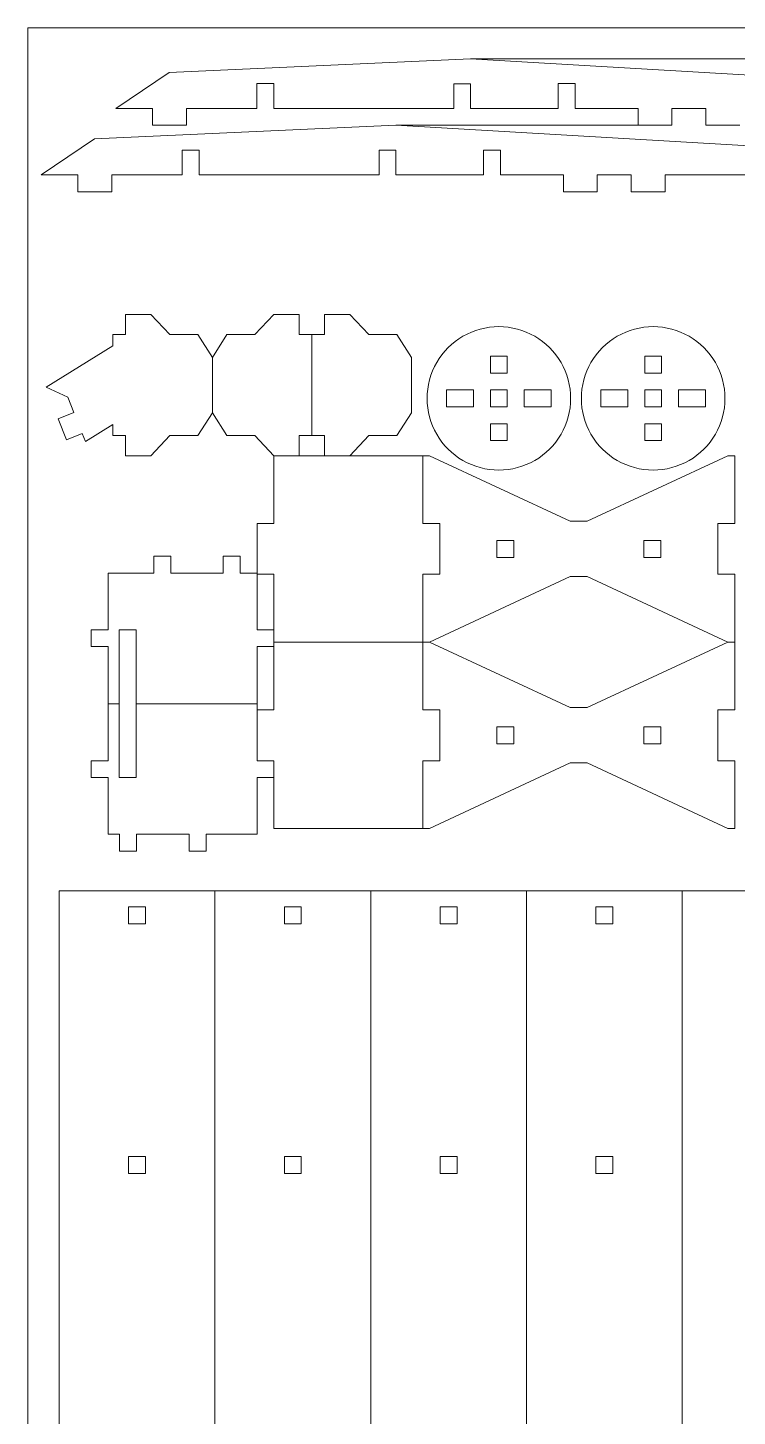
# Model space of a CAD drawing. Header units: millimetres. Extents: x -983 to 262, y -252 to 208.
# Drawn here: x -982.8 to -857.2, y -37.5 to 208.3 of the extents above; entities that cross this region are included whole.
import ezdxf

# ---------------------------------------------------------------- set-up
doc = ezdxf.new("R2010")
doc.units = ezdxf.units.MM
doc.header["$MEASUREMENT"] = 0
doc.layers.add('Layer 1', color=7, linetype='Continuous')

msp = doc.modelspace()

# ---------------------------------------------------------------- linework, layer by layer
at = {"layer": 'Layer 1', "color": 3, "lineweight": 9}
for points in [[(-982.7521, -251.6623), (-982.7521, -251.6623), (-982.7521, 208.3383), (-982.7521, 208.3383)], [(-982.7521, 208.3383), (-982.7521, 208.3383), (-382.7524, 208.3383), (-382.7524, 208.3383)], [(-904.4129, 202.8419), (-904.4129, 202.8419), (-957.7468, 200.439), (-957.7468, 200.439)], [(-904.4129, 202.8419), (-904.4129, 202.8419), (-855.5745, 202.8419), (-855.5745, 202.8419)], [(-957.7468, 200.439), (-957.7468, 200.439), (-967.1576, 194.0686), (-967.1576, 194.0686)], [(-939.2507, 198.4475), (-939.2507, 198.4475), (-942.2448, 198.4475), (-942.2448, 198.4475)], [(-942.2448, 198.4475), (-942.2448, 198.4475), (-942.2448, 194.0703), (-942.2448, 194.0703)], [(-939.2507, 194.0703), (-939.2507, 194.0703), (-939.2507, 198.4475), (-939.2507, 198.4475)], [(-904.4129, 198.4287), (-904.4129, 198.4287), (-907.407, 198.4287), (-907.407, 198.4287)], [(-907.407, 198.4287), (-907.407, 198.4287), (-907.407, 194.0703), (-907.407, 194.0703)], [(-904.4129, 194.0703), (-904.4129, 194.0703), (-904.4129, 198.4287), (-904.4129, 198.4287)], [(-885.9151, 198.4475), (-885.9151, 198.4475), (-888.9092, 198.4475), (-888.9092, 198.4475)], [(-888.9092, 198.4475), (-888.9092, 198.4475), (-888.9092, 194.0703), (-888.9092, 194.0703)], [(-885.9151, 194.0703), (-885.9151, 194.0703), (-885.9151, 198.4475), (-885.9151, 198.4475)], [(-960.6895, 194.0703), (-960.6895, 194.0703), (-967.1576, 194.0686), (-967.1576, 194.0686)], [(-960.6895, 194.0703), (-960.6895, 194.0703), (-960.6895, 191.0727), (-960.6895, 191.0727)], [(-942.2448, 194.0703), (-942.2448, 194.0703), (-954.7012, 194.0703), (-954.7012, 194.0703)], [(-954.7012, 191.0727), (-954.7012, 191.0727), (-954.7012, 194.0703), (-954.7012, 194.0703)], [(-907.407, 194.0703), (-907.407, 194.0703), (-939.2507, 194.0703), (-939.2507, 194.0703)], [(-888.9092, 194.0703), (-888.9092, 194.0703), (-904.4129, 194.0703), (-904.4129, 194.0703)], [(-874.7715, 194.0703), (-874.7715, 194.0703), (-885.9151, 194.0703), (-885.9151, 194.0703)], [(-874.7715, 191.0745), (-874.7715, 191.0745), (-874.7715, 194.0703), (-874.7715, 194.0703)], [(-917.6217, 191.0745), (-917.6217, 191.0745), (-970.9555, 188.6699), (-970.9555, 188.6699)], [(-954.7012, 191.0727), (-954.7012, 191.0727), (-960.6895, 191.0727), (-960.6895, 191.0727)], [(-917.6217, 191.0745), (-917.6217, 191.0745), (-874.7715, 191.0745), (-874.7715, 191.0745)], [(-970.9555, 188.6699), (-970.9555, 188.6699), (-980.3681, 182.3012), (-980.3681, 182.3012)], [(-952.4595, 186.6784), (-952.4595, 186.6784), (-955.4536, 186.6784), (-955.4536, 186.6784)], [(-955.4536, 186.6784), (-955.4536, 186.6784), (-955.4536, 182.3012), (-955.4536, 182.3012)], [(-952.4595, 182.3012), (-952.4595, 182.3012), (-952.4595, 186.6784), (-952.4595, 186.6784)], [(-917.6217, 186.6595), (-917.6217, 186.6595), (-920.6141, 186.6595), (-920.6141, 186.6595)], [(-920.6141, 186.6595), (-920.6141, 186.6595), (-920.6141, 182.3012), (-920.6141, 182.3012)], [(-917.6217, 182.3012), (-917.6217, 182.3012), (-917.6217, 186.6595), (-917.6217, 186.6595)], [(-899.1239, 186.6784), (-899.1239, 186.6784), (-902.118, 186.6784), (-902.118, 186.6784)], [(-902.118, 186.6784), (-902.118, 186.6784), (-902.118, 182.3012), (-902.118, 182.3012)], [(-899.1239, 182.3012), (-899.1239, 182.3012), (-899.1239, 186.6784), (-899.1239, 186.6784)], [(-973.8983, 182.3012), (-973.8983, 182.3012), (-980.3681, 182.3012), (-980.3681, 182.3012)], [(-973.8983, 182.3012), (-973.8983, 182.3012), (-973.8983, 179.3053), (-973.8983, 179.3053)], [(-955.4536, 182.3012), (-955.4536, 182.3012), (-967.91, 182.3012), (-967.91, 182.3012)], [(-967.91, 179.3053), (-967.91, 179.3053), (-967.91, 182.3012), (-967.91, 182.3012)], [(-920.6141, 182.3012), (-920.6141, 182.3012), (-952.4595, 182.3012), (-952.4595, 182.3012)], [(-902.118, 182.3012), (-902.118, 182.3012), (-917.6217, 182.3012), (-917.6217, 182.3012)], [(-887.9803, 182.3012), (-887.9803, 182.3012), (-899.1239, 182.3012), (-899.1239, 182.3012)], [(-887.9803, 179.3053), (-887.9803, 179.3053), (-887.9803, 182.3012), (-887.9803, 182.3012)], [(-876.0038, 182.3012), (-876.0038, 182.3012), (-881.9921, 182.3012), (-881.9921, 182.3012)], [(-881.9921, 182.3012), (-881.9921, 182.3012), (-881.9921, 179.3053), (-881.9921, 179.3053)], [(-876.0038, 179.3053), (-876.0038, 179.3053), (-876.0038, 182.3012), (-876.0038, 182.3012)], [(-822.1832, 182.3012), (-822.1832, 182.3012), (-870.0155, 182.3012), (-870.0155, 182.3012)], [(-870.0155, 182.3012), (-870.0155, 182.3012), (-870.0155, 179.3053), (-870.0155, 179.3053)], [(-967.91, 179.3053), (-967.91, 179.3053), (-973.8983, 179.3053), (-973.8983, 179.3053)], [(-881.9921, 179.3053), (-881.9921, 179.3053), (-887.9803, 179.3053), (-887.9803, 179.3053)], [(-870.0155, 179.3053), (-870.0155, 179.3053), (-876.0038, 179.3053), (-876.0038, 179.3053)], [(-965.4523, 157.558), (-965.4523, 157.558), (-965.4523, 153.9983), (-965.4523, 153.9983)], [(-961.0014, 157.558), (-961.0014, 157.558), (-965.4523, 157.558), (-965.4523, 157.558)], [(-961.0014, 157.558), (-961.0014, 157.558), (-957.6405, 153.9983), (-957.6405, 153.9983)], [(-939.201, 157.558), (-939.201, 157.558), (-942.5619, 153.9983), (-942.5619, 153.9983)], [(-939.201, 157.558), (-939.201, 157.558), (-934.7501, 157.558), (-934.7501, 157.558)], [(-934.7501, 157.558), (-934.7501, 157.558), (-934.7501, 153.9983), (-934.7501, 153.9983)], [(-930.2392, 157.558), (-930.2392, 157.558), (-930.2392, 153.9983), (-930.2392, 153.9983)], [(-925.79, 157.558), (-925.79, 157.558), (-930.2392, 157.558), (-930.2392, 157.558)], [(-925.79, 157.558), (-925.79, 157.558), (-922.4274, 153.9983), (-922.4274, 153.9983)], [(-902.7007, 154.9804), (-902.7007, 154.9804), (-903.496, 154.7387), (-903.496, 154.7387)], [(-901.8901, 155.1689), (-901.8901, 155.1689), (-902.7007, 154.9804), (-902.7007, 154.9804)], [(-901.0708, 155.3043), (-901.0708, 155.3043), (-901.8901, 155.1689), (-901.8901, 155.1689)], [(-900.2448, 155.3866), (-900.2448, 155.3866), (-901.0708, 155.3043), (-901.0708, 155.3043)], [(-899.4135, 155.4123), (-899.4135, 155.4123), (-900.2448, 155.3866), (-900.2448, 155.3866)], [(-898.5823, 155.3866), (-898.5823, 155.3866), (-899.4135, 155.4123), (-899.4135, 155.4123)], [(-897.7562, 155.3043), (-897.7562, 155.3043), (-898.5823, 155.3866), (-898.5823, 155.3866)], [(-896.9353, 155.1689), (-896.9353, 155.1689), (-897.7562, 155.3043), (-897.7562, 155.3043)], [(-896.1263, 154.9804), (-896.1263, 154.9804), (-896.9353, 155.1689), (-896.9353, 155.1689)], [(-895.3311, 154.7387), (-895.3311, 154.7387), (-896.1263, 154.9804), (-896.1263, 154.9804)], [(-875.4005, 154.9804), (-875.4005, 154.9804), (-876.1958, 154.7387), (-876.1958, 154.7387)], [(-874.5916, 155.1689), (-874.5916, 155.1689), (-875.4005, 154.9804), (-875.4005, 154.9804)], [(-873.7706, 155.3043), (-873.7706, 155.3043), (-874.5916, 155.1689), (-874.5916, 155.1689)], [(-872.9445, 155.3866), (-872.9445, 155.3866), (-873.7706, 155.3043), (-873.7706, 155.3043)], [(-872.1133, 155.4123), (-872.1133, 155.4123), (-872.9445, 155.3866), (-872.9445, 155.3866)], [(-871.2821, 155.3866), (-871.2821, 155.3866), (-872.1133, 155.4123), (-872.1133, 155.4123)], [(-870.456, 155.3043), (-870.456, 155.3043), (-871.2821, 155.3866), (-871.2821, 155.3866)], [(-869.6351, 155.1689), (-869.6351, 155.1689), (-870.456, 155.3043), (-870.456, 155.3043)], [(-868.8261, 154.9804), (-868.8261, 154.9804), (-869.6351, 155.1689), (-869.6351, 155.1689)], [(-868.0309, 154.7387), (-868.0309, 154.7387), (-868.8261, 154.9804), (-868.8261, 154.9804)], [(-967.7078, 153.9983), (-967.7078, 153.9983), (-967.7078, 152.0171), (-967.7078, 152.0171)], [(-965.4523, 153.9983), (-965.4523, 153.9983), (-967.7078, 153.9983), (-967.7078, 153.9983)], [(-952.6463, 153.9983), (-952.6463, 153.9983), (-957.6405, 153.9983), (-957.6405, 153.9983)], [(-952.6463, 153.9983), (-952.6463, 153.9983), (-950.1012, 149.9519), (-950.1012, 149.9519)], [(-947.5544, 153.9983), (-947.5544, 153.9983), (-950.1012, 149.9519), (-950.1012, 149.9519)], [(-947.5544, 153.9983), (-947.5544, 153.9983), (-942.5619, 153.9983), (-942.5619, 153.9983)], [(-934.7501, 153.9983), (-934.7501, 153.9983), (-932.4946, 153.9983), (-932.4946, 153.9983)], [(-930.2392, 153.9983), (-930.2392, 153.9983), (-932.4946, 153.9983), (-932.4946, 153.9983)], [(-917.4349, 153.9983), (-917.4349, 153.9983), (-922.4274, 153.9983), (-922.4274, 153.9983)], [(-917.4349, 153.9983), (-917.4349, 153.9983), (-914.888, 149.9519), (-914.888, 149.9519)], [(-907.1448, 152.7883), (-907.1448, 152.7883), (-907.7875, 152.2605), (-907.7875, 152.2605)], [(-906.4695, 153.2717), (-906.4695, 153.2717), (-907.1448, 152.7883), (-907.1448, 152.7883)], [(-905.7634, 153.7121), (-905.7634, 153.7121), (-906.4695, 153.2717), (-906.4695, 153.2717)], [(-905.0299, 154.1029), (-905.0299, 154.1029), (-905.7634, 153.7121), (-905.7634, 153.7121)], [(-904.2741, 154.4457), (-904.2741, 154.4457), (-905.0299, 154.1029), (-905.0299, 154.1029)], [(-903.496, 154.7387), (-903.496, 154.7387), (-904.2741, 154.4457), (-904.2741, 154.4457)], [(-894.553, 154.4457), (-894.553, 154.4457), (-895.3311, 154.7387), (-895.3311, 154.7387)], [(-893.7955, 154.1029), (-893.7955, 154.1029), (-894.553, 154.4457), (-894.553, 154.4457)], [(-893.0636, 153.7121), (-893.0636, 153.7121), (-893.7955, 154.1029), (-893.7955, 154.1029)], [(-892.3575, 153.2717), (-892.3575, 153.2717), (-893.0636, 153.7121), (-893.0636, 153.7121)], [(-891.6806, 152.7883), (-891.6806, 152.7883), (-892.3575, 153.2717), (-892.3575, 153.2717)], [(-891.0396, 152.2605), (-891.0396, 152.2605), (-891.6806, 152.7883), (-891.6806, 152.7883)], [(-879.8446, 152.7883), (-879.8446, 152.7883), (-880.4873, 152.2605), (-880.4873, 152.2605)], [(-879.1693, 153.2717), (-879.1693, 153.2717), (-879.8446, 152.7883), (-879.8446, 152.7883)], [(-878.4632, 153.7121), (-878.4632, 153.7121), (-879.1693, 153.2717), (-879.1693, 153.2717)], [(-877.7314, 154.1029), (-877.7314, 154.1029), (-878.4632, 153.7121), (-878.4632, 153.7121)], [(-876.9738, 154.4457), (-876.9738, 154.4457), (-877.7314, 154.1029), (-877.7314, 154.1029)], [(-876.1958, 154.7387), (-876.1958, 154.7387), (-876.9738, 154.4457), (-876.9738, 154.4457)], [(-867.2528, 154.4457), (-867.2528, 154.4457), (-868.0309, 154.7387), (-868.0309, 154.7387)], [(-866.4953, 154.1029), (-866.4953, 154.1029), (-867.2528, 154.4457), (-867.2528, 154.4457)], [(-865.7634, 153.7121), (-865.7634, 153.7121), (-866.4953, 154.1029), (-866.4953, 154.1029)], [(-865.0573, 153.2717), (-865.0573, 153.2717), (-865.7634, 153.7121), (-865.7634, 153.7121)], [(-864.3821, 152.7883), (-864.3821, 152.7883), (-865.0573, 153.2717), (-865.0573, 153.2717)], [(-863.7394, 152.2605), (-863.7394, 152.2605), (-864.3821, 152.7883), (-864.3821, 152.7883)], [(-967.7078, 152.0171), (-967.7078, 152.0171), (-979.4855, 144.7109), (-979.4855, 144.7109)], [(-909.4894, 150.4438), (-909.4894, 150.4438), (-909.9727, 149.7685), (-909.9727, 149.7685)], [(-908.9615, 151.0865), (-908.9615, 151.0865), (-909.4894, 150.4438), (-909.4894, 150.4438)], [(-908.3942, 151.6932), (-908.3942, 151.6932), (-908.9615, 151.0865), (-908.9615, 151.0865)], [(-907.7875, 152.2605), (-907.7875, 152.2605), (-908.3942, 151.6932), (-908.3942, 151.6932)], [(-890.4329, 151.6932), (-890.4329, 151.6932), (-891.0396, 152.2605), (-891.0396, 152.2605)], [(-889.8639, 151.0865), (-889.8639, 151.0865), (-890.4329, 151.6932), (-890.4329, 151.6932)], [(-889.336, 150.4438), (-889.336, 150.4438), (-889.8639, 151.0865), (-889.8639, 151.0865)], [(-888.8527, 149.7685), (-888.8527, 149.7685), (-889.336, 150.4438), (-889.336, 150.4438)], [(-882.1892, 150.4438), (-882.1892, 150.4438), (-882.6742, 149.7685), (-882.6742, 149.7685)], [(-881.663, 151.0865), (-881.663, 151.0865), (-882.1892, 150.4438), (-882.1892, 150.4438)], [(-881.094, 151.6932), (-881.094, 151.6932), (-881.663, 151.0865), (-881.663, 151.0865)], [(-880.4873, 152.2605), (-880.4873, 152.2605), (-881.094, 151.6932), (-881.094, 151.6932)], [(-863.1326, 151.6932), (-863.1326, 151.6932), (-863.7394, 152.2605), (-863.7394, 152.2605)], [(-862.5636, 151.0865), (-862.5636, 151.0865), (-863.1326, 151.6932), (-863.1326, 151.6932)], [(-862.0375, 150.4438), (-862.0375, 150.4438), (-862.5636, 151.0865), (-862.5636, 151.0865)], [(-861.5525, 149.7685), (-861.5525, 149.7685), (-862.0375, 150.4438), (-862.0375, 150.4438)], [(-914.888, 149.9519), (-914.888, 149.9519), (-914.888, 140.1588), (-914.888, 140.1588)], [(-911.1467, 147.573), (-911.1467, 147.573), (-911.4397, 146.7949), (-911.4397, 146.7949)], [(-910.8039, 148.3289), (-910.8039, 148.3289), (-911.1467, 147.573), (-911.1467, 147.573)], [(-910.4131, 149.0624), (-910.4131, 149.0624), (-910.8039, 148.3289), (-910.8039, 148.3289)], [(-909.9727, 149.7685), (-909.9727, 149.7685), (-910.4131, 149.0624), (-910.4131, 149.0624)], [(-888.4139, 149.0624), (-888.4139, 149.0624), (-888.8527, 149.7685), (-888.8527, 149.7685)], [(-888.0214, 148.3289), (-888.0214, 148.3289), (-888.4139, 149.0624), (-888.4139, 149.0624)], [(-887.6787, 147.573), (-887.6787, 147.573), (-888.0214, 148.3289), (-888.0214, 148.3289)], [(-887.3873, 146.7949), (-887.3873, 146.7949), (-887.6787, 147.573), (-887.6787, 147.573)], [(-883.8465, 147.573), (-883.8465, 147.573), (-884.1395, 146.7949), (-884.1395, 146.7949)], [(-883.5037, 148.3289), (-883.5037, 148.3289), (-883.8465, 147.573), (-883.8465, 147.573)], [(-883.1129, 149.0624), (-883.1129, 149.0624), (-883.5037, 148.3289), (-883.5037, 148.3289)], [(-882.6742, 149.7685), (-882.6742, 149.7685), (-883.1129, 149.0624), (-883.1129, 149.0624)], [(-861.1137, 149.0624), (-861.1137, 149.0624), (-861.5525, 149.7685), (-861.5525, 149.7685)], [(-860.7212, 148.3289), (-860.7212, 148.3289), (-861.1137, 149.0624), (-861.1137, 149.0624)], [(-860.3785, 147.573), (-860.3785, 147.573), (-860.7212, 148.3289), (-860.7212, 148.3289)], [(-860.0871, 146.7949), (-860.0871, 146.7949), (-860.3785, 147.573), (-860.3785, 147.573)], [(-911.8699, 145.1891), (-911.8699, 145.1891), (-912.0053, 144.3698), (-912.0053, 144.3698)], [(-911.6814, 145.9997), (-911.6814, 145.9997), (-911.8699, 145.1891), (-911.8699, 145.1891)], [(-911.4397, 146.7949), (-911.4397, 146.7949), (-911.6814, 145.9997), (-911.6814, 145.9997)], [(-887.1457, 145.9997), (-887.1457, 145.9997), (-887.3873, 146.7949), (-887.3873, 146.7949)], [(-886.9554, 145.1891), (-886.9554, 145.1891), (-887.1457, 145.9997), (-887.1457, 145.9997)], [(-886.82, 144.3698), (-886.82, 144.3698), (-886.9554, 145.1891), (-886.9554, 145.1891)], [(-884.5697, 145.1891), (-884.5697, 145.1891), (-884.7051, 144.3698), (-884.7051, 144.3698)], [(-884.3812, 145.9997), (-884.3812, 145.9997), (-884.5697, 145.1891), (-884.5697, 145.1891)], [(-884.1395, 146.7949), (-884.1395, 146.7949), (-884.3812, 145.9997), (-884.3812, 145.9997)], [(-859.8454, 145.9997), (-859.8454, 145.9997), (-860.0871, 146.7949), (-860.0871, 146.7949)], [(-859.6552, 145.1891), (-859.6552, 145.1891), (-859.8454, 145.9997), (-859.8454, 145.9997)], [(-859.5215, 144.3698), (-859.5215, 144.3698), (-859.6552, 145.1891), (-859.6552, 145.1891)], [(-979.4855, 144.7109), (-979.4855, 144.7109), (-975.6721, 142.9336), (-975.6721, 142.9336)], [(-974.5941, 140.2171), (-974.5941, 140.2171), (-975.6721, 142.9336), (-975.6721, 142.9336)], [(-912.0876, 143.542), (-912.0876, 143.542), (-912.115, 142.7125), (-912.115, 142.7125)], [(-912.115, 142.7125), (-912.115, 142.7125), (-912.0876, 141.8813), (-912.0876, 141.8813)], [(-912.0053, 144.3698), (-912.0053, 144.3698), (-912.0876, 143.542), (-912.0876, 143.542)], [(-886.7395, 143.542), (-886.7395, 143.542), (-886.82, 144.3698), (-886.82, 144.3698)], [(-886.7121, 142.7125), (-886.7121, 142.7125), (-886.7395, 143.542), (-886.7395, 143.542)], [(-886.7395, 141.8813), (-886.7395, 141.8813), (-886.7121, 142.7125), (-886.7121, 142.7125)], [(-884.7874, 143.542), (-884.7874, 143.542), (-884.8148, 142.7125), (-884.8148, 142.7125)], [(-884.8148, 142.7125), (-884.8148, 142.7125), (-884.7874, 141.8813), (-884.7874, 141.8813)], [(-884.7051, 144.3698), (-884.7051, 144.3698), (-884.7874, 143.542), (-884.7874, 143.542)], [(-859.4393, 143.542), (-859.4393, 143.542), (-859.5215, 144.3698), (-859.5215, 144.3698)], [(-859.4118, 142.7125), (-859.4118, 142.7125), (-859.4393, 143.542), (-859.4393, 143.542)], [(-859.4393, 141.8813), (-859.4393, 141.8813), (-859.4118, 142.7125), (-859.4118, 142.7125)], [(-974.5941, 140.2171), (-974.5941, 140.2171), (-977.3826, 139.11), (-977.3826, 139.11)], [(-952.6463, 136.1141), (-952.6463, 136.1141), (-950.1012, 140.1588), (-950.1012, 140.1588)], [(-947.5544, 136.1141), (-947.5544, 136.1141), (-950.1012, 140.1588), (-950.1012, 140.1588)], [(-917.4349, 136.1141), (-917.4349, 136.1141), (-914.888, 140.1588), (-914.888, 140.1588)], [(-912.0876, 141.8813), (-912.0876, 141.8813), (-912.0053, 141.0552), (-912.0053, 141.0552)], [(-912.0053, 141.0552), (-912.0053, 141.0552), (-911.8699, 140.2343), (-911.8699, 140.2343)], [(-911.8699, 140.2343), (-911.8699, 140.2343), (-911.6814, 139.4253), (-911.6814, 139.4253)], [(-887.1457, 139.4253), (-887.1457, 139.4253), (-886.9554, 140.2343), (-886.9554, 140.2343)], [(-886.9554, 140.2343), (-886.9554, 140.2343), (-886.82, 141.0552), (-886.82, 141.0552)], [(-886.82, 141.0552), (-886.82, 141.0552), (-886.7395, 141.8813), (-886.7395, 141.8813)], [(-884.7874, 141.8813), (-884.7874, 141.8813), (-884.7051, 141.0552), (-884.7051, 141.0552)], [(-884.7051, 141.0552), (-884.7051, 141.0552), (-884.5697, 140.2343), (-884.5697, 140.2343)], [(-884.5697, 140.2343), (-884.5697, 140.2343), (-884.3812, 139.4253), (-884.3812, 139.4253)], [(-859.8454, 139.4253), (-859.8454, 139.4253), (-859.6552, 140.2343), (-859.6552, 140.2343)], [(-859.6552, 140.2343), (-859.6552, 140.2343), (-859.5215, 141.0552), (-859.5215, 141.0552)], [(-859.5215, 141.0552), (-859.5215, 141.0552), (-859.4393, 141.8813), (-859.4393, 141.8813)], [(-975.8983, 135.3737), (-975.8983, 135.3737), (-977.3826, 139.11), (-977.3826, 139.11)], [(-967.7078, 138.0953), (-967.7078, 138.0953), (-972.5563, 135.0875), (-972.5563, 135.0875)], [(-967.7078, 136.1141), (-967.7078, 136.1141), (-967.7078, 138.0953), (-967.7078, 138.0953)], [(-911.6814, 139.4253), (-911.6814, 139.4253), (-911.4397, 138.6301), (-911.4397, 138.6301)], [(-911.4397, 138.6301), (-911.4397, 138.6301), (-911.1467, 137.852), (-911.1467, 137.852)], [(-911.1467, 137.852), (-911.1467, 137.852), (-910.8039, 137.0944), (-910.8039, 137.0944)], [(-888.0214, 137.0944), (-888.0214, 137.0944), (-887.6787, 137.852), (-887.6787, 137.852)], [(-887.6787, 137.852), (-887.6787, 137.852), (-887.3873, 138.6301), (-887.3873, 138.6301)], [(-887.3873, 138.6301), (-887.3873, 138.6301), (-887.1457, 139.4253), (-887.1457, 139.4253)], [(-884.3812, 139.4253), (-884.3812, 139.4253), (-884.1395, 138.6301), (-884.1395, 138.6301)], [(-884.1395, 138.6301), (-884.1395, 138.6301), (-883.8465, 137.852), (-883.8465, 137.852)], [(-883.8465, 137.852), (-883.8465, 137.852), (-883.5037, 137.0944), (-883.5037, 137.0944)], [(-860.7212, 137.0944), (-860.7212, 137.0944), (-860.3785, 137.852), (-860.3785, 137.852)], [(-860.3785, 137.852), (-860.3785, 137.852), (-860.0871, 138.6301), (-860.0871, 138.6301)], [(-860.0871, 138.6301), (-860.0871, 138.6301), (-859.8454, 139.4253), (-859.8454, 139.4253)], [(-973.1099, 136.4826), (-973.1099, 136.4826), (-975.8983, 135.3737), (-975.8983, 135.3737)], [(-972.5563, 135.0875), (-972.5563, 135.0875), (-973.1099, 136.4826), (-973.1099, 136.4826)], [(-965.4523, 136.1141), (-965.4523, 136.1141), (-967.7078, 136.1141), (-967.7078, 136.1141)], [(-965.4523, 132.5544), (-965.4523, 132.5544), (-965.4523, 136.1141), (-965.4523, 136.1141)], [(-961.0014, 132.5544), (-961.0014, 132.5544), (-957.6405, 136.1141), (-957.6405, 136.1141)], [(-952.6463, 136.1141), (-952.6463, 136.1141), (-957.6405, 136.1141), (-957.6405, 136.1141)], [(-947.5544, 136.1141), (-947.5544, 136.1141), (-942.5619, 136.1141), (-942.5619, 136.1141)], [(-939.201, 132.5544), (-939.201, 132.5544), (-942.5619, 136.1141), (-942.5619, 136.1141)], [(-934.7501, 136.1141), (-934.7501, 136.1141), (-932.4946, 136.1141), (-932.4946, 136.1141)], [(-934.7501, 132.5544), (-934.7501, 132.5544), (-934.7501, 136.1141), (-934.7501, 136.1141)], [(-930.2392, 136.1141), (-930.2392, 136.1141), (-932.4946, 136.1141), (-932.4946, 136.1141)], [(-930.2392, 132.5544), (-930.2392, 132.5544), (-930.2392, 136.1141), (-930.2392, 136.1141)], [(-925.79, 132.5544), (-925.79, 132.5544), (-922.4274, 136.1141), (-922.4274, 136.1141)], [(-917.4349, 136.1141), (-917.4349, 136.1141), (-922.4274, 136.1141), (-922.4274, 136.1141)], [(-910.8039, 137.0944), (-910.8039, 137.0944), (-910.4131, 136.3609), (-910.4131, 136.3609)], [(-910.4131, 136.3609), (-910.4131, 136.3609), (-909.9727, 135.6565), (-909.9727, 135.6565)], [(-909.9727, 135.6565), (-909.9727, 135.6565), (-909.4894, 134.9795), (-909.4894, 134.9795)], [(-889.336, 134.9795), (-889.336, 134.9795), (-888.8527, 135.6565), (-888.8527, 135.6565)], [(-888.8527, 135.6565), (-888.8527, 135.6565), (-888.4139, 136.3609), (-888.4139, 136.3609)], [(-888.4139, 136.3609), (-888.4139, 136.3609), (-888.0214, 137.0944), (-888.0214, 137.0944)], [(-883.5037, 137.0944), (-883.5037, 137.0944), (-883.1129, 136.3609), (-883.1129, 136.3609)], [(-883.1129, 136.3609), (-883.1129, 136.3609), (-882.6742, 135.6565), (-882.6742, 135.6565)], [(-882.6742, 135.6565), (-882.6742, 135.6565), (-882.1892, 134.9795), (-882.1892, 134.9795)], [(-862.0375, 134.9795), (-862.0375, 134.9795), (-861.5525, 135.6565), (-861.5525, 135.6565)], [(-861.5525, 135.6565), (-861.5525, 135.6565), (-861.1137, 136.3609), (-861.1137, 136.3609)], [(-861.1137, 136.3609), (-861.1137, 136.3609), (-860.7212, 137.0944), (-860.7212, 137.0944)], [(-909.4894, 134.9795), (-909.4894, 134.9795), (-908.9615, 134.3368), (-908.9615, 134.3368)], [(-908.9615, 134.3368), (-908.9615, 134.3368), (-908.3942, 133.7301), (-908.3942, 133.7301)], [(-908.3942, 133.7301), (-908.3942, 133.7301), (-907.7875, 133.1628), (-907.7875, 133.1628)], [(-907.7875, 133.1628), (-907.7875, 133.1628), (-907.1448, 132.635), (-907.1448, 132.635)], [(-891.6806, 132.635), (-891.6806, 132.635), (-891.0396, 133.1628), (-891.0396, 133.1628)], [(-891.0396, 133.1628), (-891.0396, 133.1628), (-890.4329, 133.7301), (-890.4329, 133.7301)], [(-890.4329, 133.7301), (-890.4329, 133.7301), (-889.8639, 134.3368), (-889.8639, 134.3368)], [(-889.8639, 134.3368), (-889.8639, 134.3368), (-889.336, 134.9795), (-889.336, 134.9795)], [(-882.1892, 134.9795), (-882.1892, 134.9795), (-881.663, 134.3368), (-881.663, 134.3368)], [(-881.663, 134.3368), (-881.663, 134.3368), (-881.094, 133.7301), (-881.094, 133.7301)], [(-881.094, 133.7301), (-881.094, 133.7301), (-880.4873, 133.1628), (-880.4873, 133.1628)], [(-880.4873, 133.1628), (-880.4873, 133.1628), (-879.8446, 132.635), (-879.8446, 132.635)], [(-864.3821, 132.635), (-864.3821, 132.635), (-863.7394, 133.1628), (-863.7394, 133.1628)], [(-863.7394, 133.1628), (-863.7394, 133.1628), (-863.1326, 133.7301), (-863.1326, 133.7301)], [(-863.1326, 133.7301), (-863.1326, 133.7301), (-862.5636, 134.3368), (-862.5636, 134.3368)], [(-862.5636, 134.3368), (-862.5636, 134.3368), (-862.0375, 134.9795), (-862.0375, 134.9795)], [(-961.0014, 132.5544), (-961.0014, 132.5544), (-965.4523, 132.5544), (-965.4523, 132.5544)], [(-939.201, 132.5544), (-939.201, 132.5544), (-939.201, 120.5539), (-939.201, 120.5539)], [(-934.7501, 132.5544), (-934.7501, 132.5544), (-939.201, 132.5544), (-939.201, 132.5544)], [(-930.2392, 132.5544), (-930.2392, 132.5544), (-934.7501, 132.5544), (-934.7501, 132.5544)], [(-925.79, 132.5544), (-925.79, 132.5544), (-930.2392, 132.5544), (-930.2392, 132.5544)], [(-912.8794, 132.5544), (-912.8794, 132.5544), (-925.79, 132.5544), (-925.79, 132.5544)], [(-911.678, 132.5544), (-911.678, 132.5544), (-912.8794, 132.5544), (-912.8794, 132.5544)], [(-911.678, 132.5544), (-911.678, 132.5544), (-886.7772, 120.9498), (-886.7772, 120.9498)], [(-907.1448, 132.635), (-907.1448, 132.635), (-906.4695, 132.1517), (-906.4695, 132.1517)], [(-906.4695, 132.1517), (-906.4695, 132.1517), (-905.7634, 131.7129), (-905.7634, 131.7129)], [(-905.7634, 131.7129), (-905.7634, 131.7129), (-905.0299, 131.3204), (-905.0299, 131.3204)], [(-905.0299, 131.3204), (-905.0299, 131.3204), (-904.2741, 130.9777), (-904.2741, 130.9777)], [(-904.2741, 130.9777), (-904.2741, 130.9777), (-903.496, 130.6846), (-903.496, 130.6846)], [(-903.496, 130.6846), (-903.496, 130.6846), (-902.7007, 130.4446), (-902.7007, 130.4446)], [(-902.7007, 130.4446), (-902.7007, 130.4446), (-901.8901, 130.2544), (-901.8901, 130.2544)], [(-896.9353, 130.2544), (-896.9353, 130.2544), (-896.1263, 130.4446), (-896.1263, 130.4446)], [(-896.1263, 130.4446), (-896.1263, 130.4446), (-895.3311, 130.6846), (-895.3311, 130.6846)], [(-895.3311, 130.6846), (-895.3311, 130.6846), (-894.553, 130.9777), (-894.553, 130.9777)], [(-894.553, 130.9777), (-894.553, 130.9777), (-893.7955, 131.3204), (-893.7955, 131.3204)], [(-893.7955, 131.3204), (-893.7955, 131.3204), (-893.0636, 131.7129), (-893.0636, 131.7129)], [(-893.0636, 131.7129), (-893.0636, 131.7129), (-892.3575, 132.1517), (-892.3575, 132.1517)], [(-892.3575, 132.1517), (-892.3575, 132.1517), (-891.6806, 132.635), (-891.6806, 132.635)], [(-858.884, 132.5544), (-858.884, 132.5544), (-883.783, 120.9498), (-883.783, 120.9498)], [(-879.8446, 132.635), (-879.8446, 132.635), (-879.1693, 132.1517), (-879.1693, 132.1517)], [(-879.1693, 132.1517), (-879.1693, 132.1517), (-878.4632, 131.7129), (-878.4632, 131.7129)], [(-878.4632, 131.7129), (-878.4632, 131.7129), (-877.7314, 131.3204), (-877.7314, 131.3204)], [(-877.7314, 131.3204), (-877.7314, 131.3204), (-876.9738, 130.9777), (-876.9738, 130.9777)], [(-876.9738, 130.9777), (-876.9738, 130.9777), (-876.1958, 130.6846), (-876.1958, 130.6846)], [(-876.1958, 130.6846), (-876.1958, 130.6846), (-875.4005, 130.4446), (-875.4005, 130.4446)], [(-875.4005, 130.4446), (-875.4005, 130.4446), (-874.5916, 130.2544), (-874.5916, 130.2544)], [(-869.6351, 130.2544), (-869.6351, 130.2544), (-868.8261, 130.4446), (-868.8261, 130.4446)], [(-868.8261, 130.4446), (-868.8261, 130.4446), (-868.0309, 130.6846), (-868.0309, 130.6846)], [(-868.0309, 130.6846), (-868.0309, 130.6846), (-867.2528, 130.9777), (-867.2528, 130.9777)], [(-867.2528, 130.9777), (-867.2528, 130.9777), (-866.4953, 131.3204), (-866.4953, 131.3204)], [(-866.4953, 131.3204), (-866.4953, 131.3204), (-865.7634, 131.7129), (-865.7634, 131.7129)], [(-865.7634, 131.7129), (-865.7634, 131.7129), (-865.0573, 132.1517), (-865.0573, 132.1517)], [(-865.0573, 132.1517), (-865.0573, 132.1517), (-864.3821, 132.635), (-864.3821, 132.635)], [(-858.884, 132.5544), (-858.884, 132.5544), (-857.6825, 132.5544), (-857.6825, 132.5544)], [(-857.6825, 120.5539), (-857.6825, 120.5539), (-857.6825, 132.5544), (-857.6825, 132.5544)], [(-901.8901, 130.2544), (-901.8901, 130.2544), (-901.0708, 130.119), (-901.0708, 130.119)], [(-901.0708, 130.119), (-901.0708, 130.119), (-900.2448, 130.0385), (-900.2448, 130.0385)], [(-900.2448, 130.0385), (-900.2448, 130.0385), (-899.4135, 130.011), (-899.4135, 130.011)], [(-899.4135, 130.011), (-899.4135, 130.011), (-898.5823, 130.0385), (-898.5823, 130.0385)], [(-898.5823, 130.0385), (-898.5823, 130.0385), (-897.7562, 130.119), (-897.7562, 130.119)], [(-897.7562, 130.119), (-897.7562, 130.119), (-896.9353, 130.2544), (-896.9353, 130.2544)], [(-874.5916, 130.2544), (-874.5916, 130.2544), (-873.7706, 130.119), (-873.7706, 130.119)], [(-873.7706, 130.119), (-873.7706, 130.119), (-872.9445, 130.0385), (-872.9445, 130.0385)], [(-872.9445, 130.0385), (-872.9445, 130.0385), (-872.1133, 130.011), (-872.1133, 130.011)], [(-872.1133, 130.011), (-872.1133, 130.011), (-871.2821, 130.0385), (-871.2821, 130.0385)], [(-871.2821, 130.0385), (-871.2821, 130.0385), (-870.456, 130.119), (-870.456, 130.119)], [(-870.456, 130.119), (-870.456, 130.119), (-869.6351, 130.2544), (-869.6351, 130.2544)], [(-942.2003, 120.5539), (-942.2003, 120.5539), (-942.2003, 111.7515), (-942.2003, 111.7515)], [(-939.201, 120.5539), (-939.201, 120.5539), (-942.2003, 120.5539), (-942.2003, 120.5539)], [(-886.7772, 120.9498), (-886.7772, 120.9498), (-883.783, 120.9498), (-883.783, 120.9498)], [(-860.6818, 120.5539), (-860.6818, 120.5539), (-860.6818, 111.5544), (-860.6818, 111.5544)], [(-857.6825, 120.5539), (-857.6825, 120.5539), (-860.6818, 120.5539), (-860.6818, 120.5539)], [(-957.4691, 114.7525), (-957.4691, 114.7525), (-960.4684, 114.7525), (-960.4684, 114.7525)], [(-960.4684, 111.7515), (-960.4684, 111.7515), (-960.4684, 114.7525), (-960.4684, 114.7525)], [(-957.4691, 111.7515), (-957.4691, 111.7515), (-957.4691, 114.7525), (-957.4691, 114.7525)], [(-945.2012, 114.7525), (-945.2012, 114.7525), (-948.2005, 114.7525), (-948.2005, 114.7525)], [(-948.2005, 111.7515), (-948.2005, 111.7515), (-948.2005, 114.7525), (-948.2005, 114.7525)], [(-945.2012, 111.7515), (-945.2012, 111.7515), (-945.2012, 114.7525), (-945.2012, 114.7525)], [(-960.4684, 111.7515), (-960.4684, 111.7515), (-968.5219, 111.7515), (-968.5219, 111.7515)], [(-968.5219, 111.7515), (-968.5219, 111.7515), (-968.5219, 101.7528), (-968.5219, 101.7528)], [(-948.2005, 111.7515), (-948.2005, 111.7515), (-957.4691, 111.7515), (-957.4691, 111.7515)], [(-942.2003, 111.7515), (-942.2003, 111.7515), (-945.2012, 111.7515), (-945.2012, 111.7515)], [(-860.6818, 111.5544), (-860.6818, 111.5544), (-857.6825, 111.5544), (-857.6825, 111.5544)], [(-857.6825, 99.5539), (-857.6825, 99.5539), (-857.6825, 111.5544), (-857.6825, 111.5544)], [(-971.5211, 101.7528), (-971.5211, 101.7528), (-968.5219, 101.7528), (-968.5219, 101.7528)], [(-971.5211, 101.7528), (-971.5211, 101.7528), (-971.5211, 98.7518), (-971.5211, 98.7518)], [(-971.5211, 98.7518), (-971.5211, 98.7518), (-968.5219, 98.7518), (-968.5219, 98.7518)], [(-968.5219, 98.7518), (-968.5219, 98.7518), (-968.5219, 88.6502), (-968.5219, 88.6502)], [(-858.884, 99.5539), (-858.884, 99.5539), (-857.6825, 99.5539), (-857.6825, 99.5539)], [(-857.6825, 87.5551), (-857.6825, 87.5551), (-857.6825, 99.5539), (-857.6825, 99.5539)], [(-968.5219, 88.6502), (-968.5219, 88.6502), (-968.5219, 78.5538), (-968.5219, 78.5538)], [(-860.6818, 87.5551), (-860.6818, 87.5551), (-860.6818, 78.5538), (-860.6818, 78.5538)], [(-857.6825, 87.5551), (-857.6825, 87.5551), (-860.6818, 87.5551), (-860.6818, 87.5551)], [(-971.5211, 78.5538), (-971.5211, 78.5538), (-968.5219, 78.5538), (-968.5219, 78.5538)], [(-971.5211, 78.5538), (-971.5211, 78.5538), (-971.5211, 75.5546), (-971.5211, 75.5546)], [(-911.678, 66.5533), (-911.678, 66.5533), (-886.7772, 78.1579), (-886.7772, 78.1579)], [(-883.783, 78.1579), (-883.783, 78.1579), (-886.7772, 78.1579), (-886.7772, 78.1579)], [(-858.884, 66.5533), (-858.884, 66.5533), (-883.783, 78.1579), (-883.783, 78.1579)], [(-860.6818, 78.5538), (-860.6818, 78.5538), (-857.6825, 78.5538), (-857.6825, 78.5538)], [(-857.6825, 66.5533), (-857.6825, 66.5533), (-857.6825, 78.5538), (-857.6825, 78.5538)], [(-971.5211, 75.5546), (-971.5211, 75.5546), (-968.5219, 75.5546), (-968.5219, 75.5546)], [(-968.5219, 75.5546), (-968.5219, 75.5546), (-968.5219, 65.5541), (-968.5219, 65.5541)], [(-939.201, 66.5533), (-939.201, 66.5533), (-912.8794, 66.5533), (-912.8794, 66.5533)], [(-911.678, 66.5533), (-911.678, 66.5533), (-912.8794, 66.5533), (-912.8794, 66.5533)], [(-858.884, 66.5533), (-858.884, 66.5533), (-857.6825, 66.5533), (-857.6825, 66.5533)], [(-968.5219, 65.5541), (-968.5219, 65.5541), (-966.5218, 65.5541), (-966.5218, 65.5541)], [(-966.5218, 65.5541), (-966.5218, 65.5541), (-966.5218, 62.5532), (-966.5218, 62.5532)], [(-963.5225, 65.5541), (-963.5225, 65.5541), (-963.5225, 62.5532), (-963.5225, 62.5532)], [(-963.5225, 65.5541), (-963.5225, 65.5541), (-954.2008, 65.5541), (-954.2008, 65.5541)], [(-954.2008, 65.5541), (-954.2008, 65.5541), (-954.2008, 62.5532), (-954.2008, 62.5532)], [(-951.2015, 65.5541), (-951.2015, 65.5541), (-951.2015, 62.5532), (-951.2015, 62.5532)], [(-951.2015, 65.5541), (-951.2015, 65.5541), (-942.2003, 65.5541), (-942.2003, 65.5541)], [(-966.5218, 62.5532), (-966.5218, 62.5532), (-963.5225, 62.5532), (-963.5225, 62.5532)], [(-954.2008, 62.5532), (-954.2008, 62.5532), (-951.2015, 62.5532), (-951.2015, 62.5532)], [(-977.1906, 55.5229), (-977.1906, 55.5229), (-977.1906, -44.723), (-977.1906, -44.723)], [(-949.6367, 55.5229), (-949.6367, 55.5229), (-977.1906, 55.5229), (-977.1906, 55.5229)], [(-922.0846, 55.5229), (-922.0846, 55.5229), (-949.6367, 55.5229), (-949.6367, 55.5229)], [(-894.5307, 55.5229), (-894.5307, 55.5229), (-922.0846, 55.5229), (-922.0846, 55.5229)], [(-866.9786, 55.5229), (-866.9786, 55.5229), (-894.5307, 55.5229), (-894.5307, 55.5229)], [(-839.4247, 55.5229), (-839.4247, 55.5229), (-866.9786, 55.5229), (-866.9786, 55.5229)]]:
    msp.add_open_spline(points, degree=3, dxfattribs=at)
at = {"layer": 'Layer 1', "color": 1, "lineweight": 9}
for points in [[(-754.1495, 194.0703), (-754.1495, 194.0703), (-904.4129, 202.8419), (-904.4129, 202.8419)], [(-862.795, 194.0703), (-862.795, 194.0703), (-868.7833, 194.0703), (-868.7833, 194.0703)], [(-868.7833, 194.0703), (-868.7833, 194.0703), (-868.7833, 191.0745), (-868.7833, 191.0745)], [(-862.795, 191.0745), (-862.795, 191.0745), (-862.795, 194.0703), (-862.795, 194.0703)], [(-767.3582, 182.3012), (-767.3582, 182.3012), (-917.6217, 191.0745), (-917.6217, 191.0745)], [(-874.7715, 191.0745), (-874.7715, 191.0745), (-868.7833, 191.0745), (-868.7833, 191.0745)], [(-862.795, 191.0745), (-862.795, 191.0745), (-856.8068, 191.0745), (-856.8068, 191.0745)], [(-932.4946, 136.1141), (-932.4946, 136.1141), (-932.4946, 153.9983), (-932.4946, 153.9983)], [(-900.9097, 147.2028), (-900.9097, 147.2028), (-900.9097, 150.197), (-900.9097, 150.197)], [(-900.9097, 150.197), (-900.9097, 150.197), (-897.9156, 150.197), (-897.9156, 150.197)], [(-897.9156, 150.197), (-897.9156, 150.197), (-897.9156, 147.2028), (-897.9156, 147.2028)], [(-873.6095, 147.2028), (-873.6095, 147.2028), (-873.6095, 150.197), (-873.6095, 150.197)], [(-873.6095, 150.197), (-873.6095, 150.197), (-870.6154, 150.197), (-870.6154, 150.197)], [(-870.6154, 150.197), (-870.6154, 150.197), (-870.6154, 147.2028), (-870.6154, 147.2028)], [(-950.1012, 149.9519), (-950.1012, 149.9519), (-950.1012, 140.1588), (-950.1012, 140.1588)], [(-897.9156, 147.2028), (-897.9156, 147.2028), (-900.9097, 147.2028), (-900.9097, 147.2028)], [(-870.6154, 147.2028), (-870.6154, 147.2028), (-873.6095, 147.2028), (-873.6095, 147.2028)], [(-903.9039, 144.2104), (-903.9039, 144.2104), (-908.6958, 144.2087), (-908.6958, 144.2087)], [(-908.6958, 144.2087), (-908.6958, 144.2087), (-908.6941, 141.2146), (-908.6941, 141.2146)], [(-903.9039, 141.2146), (-903.9039, 141.2146), (-903.9039, 144.2104), (-903.9039, 144.2104)], [(-900.9097, 144.2087), (-900.9097, 144.2087), (-897.9156, 144.2087), (-897.9156, 144.2087)], [(-900.9097, 141.2146), (-900.9097, 141.2146), (-900.9097, 144.2087), (-900.9097, 144.2087)], [(-897.9156, 144.2087), (-897.9156, 144.2087), (-897.9156, 141.2146), (-897.9156, 141.2146)], [(-894.9215, 144.2087), (-894.9215, 144.2087), (-890.1312, 144.2087), (-890.1312, 144.2087)], [(-894.9215, 141.2146), (-894.9215, 141.2146), (-894.9215, 144.2087), (-894.9215, 144.2087)], [(-890.1312, 144.2087), (-890.1312, 144.2087), (-890.1312, 141.2146), (-890.1312, 141.2146)], [(-876.6054, 144.2104), (-876.6054, 144.2104), (-881.3956, 144.2087), (-881.3956, 144.2087)], [(-881.3956, 144.2087), (-881.3956, 144.2087), (-881.3939, 141.2146), (-881.3939, 141.2146)], [(-876.6054, 141.2146), (-876.6054, 141.2146), (-876.6054, 144.2104), (-876.6054, 144.2104)], [(-873.6095, 141.2146), (-873.6095, 141.2146), (-873.6095, 144.2087), (-873.6095, 144.2087)], [(-873.6095, 144.2087), (-873.6095, 144.2087), (-870.6154, 144.2087), (-870.6154, 144.2087)], [(-870.6154, 144.2087), (-870.6154, 144.2087), (-870.6154, 141.2146), (-870.6154, 141.2146)], [(-867.623, 144.2087), (-867.623, 144.2087), (-862.831, 144.2087), (-862.831, 144.2087)], [(-867.623, 141.2146), (-867.623, 141.2146), (-867.623, 144.2087), (-867.623, 144.2087)], [(-862.831, 144.2087), (-862.831, 144.2087), (-862.831, 141.2146), (-862.831, 141.2146)], [(-908.6941, 141.2146), (-908.6941, 141.2146), (-903.9039, 141.2146), (-903.9039, 141.2146)], [(-897.9156, 141.2146), (-897.9156, 141.2146), (-900.9097, 141.2146), (-900.9097, 141.2146)], [(-890.1312, 141.2146), (-890.1312, 141.2146), (-894.9215, 141.2146), (-894.9215, 141.2146)], [(-881.3939, 141.2146), (-881.3939, 141.2146), (-876.6054, 141.2146), (-876.6054, 141.2146)], [(-870.6154, 141.2146), (-870.6154, 141.2146), (-873.6095, 141.2146), (-873.6095, 141.2146)], [(-862.831, 141.2146), (-862.831, 141.2146), (-867.623, 141.2146), (-867.623, 141.2146)], [(-900.9097, 138.2222), (-900.9097, 138.2222), (-897.9156, 138.2239), (-897.9156, 138.2239)], [(-900.908, 135.228), (-900.908, 135.228), (-900.9097, 138.2222), (-900.9097, 138.2222)], [(-897.9156, 138.2239), (-897.9156, 138.2239), (-897.9156, 135.228), (-897.9156, 135.228)], [(-873.6095, 138.2222), (-873.6095, 138.2222), (-870.6154, 138.2239), (-870.6154, 138.2239)], [(-873.6095, 135.228), (-873.6095, 135.228), (-873.6095, 138.2222), (-873.6095, 138.2222)], [(-870.6154, 138.2239), (-870.6154, 138.2239), (-870.6154, 135.228), (-870.6154, 135.228)], [(-897.9156, 135.228), (-897.9156, 135.228), (-900.908, 135.228), (-900.908, 135.228)], [(-870.6154, 135.228), (-870.6154, 135.228), (-873.6095, 135.228), (-873.6095, 135.228)], [(-912.8794, 120.5539), (-912.8794, 120.5539), (-912.8794, 132.5544), (-912.8794, 132.5544)], [(-912.8794, 120.5539), (-912.8794, 120.5539), (-909.8801, 120.5539), (-909.8801, 120.5539)], [(-909.8801, 111.5544), (-909.8801, 111.5544), (-909.8801, 120.5539), (-909.8801, 120.5539)], [(-899.7837, 117.5529), (-899.7837, 117.5529), (-896.7827, 117.5529), (-896.7827, 117.5529)], [(-899.7837, 114.5537), (-899.7837, 114.5537), (-899.7837, 117.5529), (-899.7837, 117.5529)], [(-896.7827, 117.5529), (-896.7827, 117.5529), (-896.7827, 114.5537), (-896.7827, 114.5537)], [(-873.7826, 117.5529), (-873.7826, 117.5529), (-873.7826, 114.5537), (-873.7826, 114.5537)], [(-870.7834, 117.5529), (-870.7834, 117.5529), (-873.7826, 117.5529), (-873.7826, 117.5529)], [(-870.7834, 114.5537), (-870.7834, 114.5537), (-870.7834, 117.5529), (-870.7834, 117.5529)], [(-896.7827, 114.5537), (-896.7827, 114.5537), (-899.7837, 114.5537), (-899.7837, 114.5537)], [(-873.7826, 114.5537), (-873.7826, 114.5537), (-870.7834, 114.5537), (-870.7834, 114.5537)], [(-942.2003, 111.5544), (-942.2003, 111.5544), (-942.2003, 111.7515), (-942.2003, 111.7515)], [(-939.201, 111.5544), (-939.201, 111.5544), (-942.2003, 111.5544), (-942.2003, 111.5544)], [(-942.2003, 101.7528), (-942.2003, 101.7528), (-942.2003, 111.5544), (-942.2003, 111.5544)], [(-939.201, 111.5544), (-939.201, 111.5544), (-939.201, 101.7528), (-939.201, 101.7528)], [(-912.8794, 111.5544), (-912.8794, 111.5544), (-909.8801, 111.5544), (-909.8801, 111.5544)], [(-912.8794, 99.5539), (-912.8794, 99.5539), (-912.8794, 111.5544), (-912.8794, 111.5544)], [(-911.678, 99.5539), (-911.678, 99.5539), (-886.7772, 111.1585), (-886.7772, 111.1585)], [(-883.783, 111.1585), (-883.783, 111.1585), (-886.7772, 111.1585), (-886.7772, 111.1585)], [(-858.884, 99.5539), (-858.884, 99.5539), (-883.783, 111.1585), (-883.783, 111.1585)], [(-966.5903, 101.7493), (-966.5903, 101.7493), (-966.5903, 88.6502), (-966.5903, 88.6502)], [(-966.5903, 101.7493), (-966.5903, 101.7493), (-963.5911, 101.7493), (-963.5911, 101.7493)], [(-963.5911, 101.7493), (-963.5911, 101.7493), (-963.5911, 88.6502), (-963.5911, 88.6502)], [(-942.2003, 101.7528), (-942.2003, 101.7528), (-939.201, 101.7528), (-939.201, 101.7528)], [(-939.201, 99.5539), (-939.201, 99.5539), (-939.201, 101.7528), (-939.201, 101.7528)], [(-942.2003, 88.6502), (-942.2003, 88.6502), (-942.2003, 98.7518), (-942.2003, 98.7518)], [(-942.2003, 98.7518), (-942.2003, 98.7518), (-939.201, 98.7518), (-939.201, 98.7518)], [(-912.8794, 99.5539), (-912.8794, 99.5539), (-939.201, 99.5539), (-939.201, 99.5539)], [(-939.201, 98.7518), (-939.201, 98.7518), (-939.201, 99.5539), (-939.201, 99.5539)], [(-939.201, 98.7518), (-939.201, 98.7518), (-939.201, 87.5551), (-939.201, 87.5551)], [(-912.8794, 87.5551), (-912.8794, 87.5551), (-912.8794, 99.5539), (-912.8794, 99.5539)], [(-911.678, 99.5539), (-911.678, 99.5539), (-912.8794, 99.5539), (-912.8794, 99.5539)], [(-911.678, 99.5539), (-911.678, 99.5539), (-886.7772, 87.9493), (-886.7772, 87.9493)], [(-858.884, 99.5539), (-858.884, 99.5539), (-883.783, 87.9493), (-883.783, 87.9493)], [(-968.5219, 88.6502), (-968.5219, 88.6502), (-966.5903, 88.6502), (-966.5903, 88.6502)], [(-966.5903, 75.5511), (-966.5903, 75.5511), (-966.5903, 88.6502), (-966.5903, 88.6502)], [(-963.5911, 88.6502), (-963.5911, 88.6502), (-942.2003, 88.6502), (-942.2003, 88.6502)], [(-963.5911, 75.5511), (-963.5911, 75.5511), (-963.5911, 88.6502), (-963.5911, 88.6502)], [(-942.2003, 88.6502), (-942.2003, 88.6502), (-942.2003, 87.5551), (-942.2003, 87.5551)], [(-939.201, 87.5551), (-939.201, 87.5551), (-942.2003, 87.5551), (-942.2003, 87.5551)], [(-942.2003, 87.5551), (-942.2003, 87.5551), (-942.2003, 78.5538), (-942.2003, 78.5538)], [(-912.8794, 87.5551), (-912.8794, 87.5551), (-909.8801, 87.5551), (-909.8801, 87.5551)], [(-909.8801, 78.5538), (-909.8801, 78.5538), (-909.8801, 87.5551), (-909.8801, 87.5551)], [(-886.7772, 87.9493), (-886.7772, 87.9493), (-883.783, 87.9493), (-883.783, 87.9493)], [(-899.7837, 84.5541), (-899.7837, 84.5541), (-896.7827, 84.5541), (-896.7827, 84.5541)], [(-899.7837, 81.5531), (-899.7837, 81.5531), (-899.7837, 84.5541), (-899.7837, 84.5541)], [(-896.7827, 84.5541), (-896.7827, 84.5541), (-896.7827, 81.5531), (-896.7827, 81.5531)], [(-873.7826, 84.5541), (-873.7826, 84.5541), (-873.7826, 81.5531), (-873.7826, 81.5531)], [(-870.7834, 84.5541), (-870.7834, 84.5541), (-873.7826, 84.5541), (-873.7826, 84.5541)], [(-870.7834, 81.5531), (-870.7834, 81.5531), (-870.7834, 84.5541), (-870.7834, 84.5541)], [(-896.7827, 81.5531), (-896.7827, 81.5531), (-899.7837, 81.5531), (-899.7837, 81.5531)], [(-873.7826, 81.5531), (-873.7826, 81.5531), (-870.7834, 81.5531), (-870.7834, 81.5531)], [(-942.2003, 78.5538), (-942.2003, 78.5538), (-939.201, 78.5538), (-939.201, 78.5538)], [(-939.201, 78.5538), (-939.201, 78.5538), (-939.201, 75.5546), (-939.201, 75.5546)], [(-912.8794, 66.5533), (-912.8794, 66.5533), (-912.8794, 78.5538), (-912.8794, 78.5538)], [(-912.8794, 78.5538), (-912.8794, 78.5538), (-909.8801, 78.5538), (-909.8801, 78.5538)], [(-963.5911, 75.5511), (-963.5911, 75.5511), (-966.5903, 75.5511), (-966.5903, 75.5511)], [(-942.2003, 75.5546), (-942.2003, 75.5546), (-942.2003, 65.5541), (-942.2003, 65.5541)], [(-942.2003, 75.5546), (-942.2003, 75.5546), (-939.201, 75.5546), (-939.201, 75.5546)], [(-939.201, 75.5546), (-939.201, 75.5546), (-939.201, 66.5533), (-939.201, 66.5533)], [(-949.6367, 55.5229), (-949.6367, 55.5229), (-949.6367, -44.723), (-949.6367, -44.723)], [(-922.0846, 55.5229), (-922.0846, 55.5229), (-922.0846, -44.723), (-922.0846, -44.723)], [(-894.5307, 55.5229), (-894.5307, 55.5229), (-894.5307, -44.723), (-894.5307, -44.723)], [(-866.9786, 55.5229), (-866.9786, 55.5229), (-866.9786, -44.723), (-866.9786, -44.723)], [(-964.9142, 52.6779), (-964.9142, 52.6779), (-961.9149, 52.6779), (-961.9149, 52.6779)], [(-964.9142, 49.6769), (-964.9142, 49.6769), (-964.9142, 52.6779), (-964.9142, 52.6779)], [(-961.9149, 52.6779), (-961.9149, 52.6779), (-961.9149, 49.6769), (-961.9149, 49.6769)], [(-937.362, 52.6779), (-937.362, 52.6779), (-934.361, 52.6779), (-934.361, 52.6779)], [(-937.362, 49.6769), (-937.362, 49.6769), (-937.362, 52.6779), (-937.362, 52.6779)], [(-934.361, 52.6779), (-934.361, 52.6779), (-934.361, 49.6769), (-934.361, 49.6769)], [(-909.8081, 49.6769), (-909.8081, 49.6769), (-909.8081, 52.6779), (-909.8081, 52.6779)], [(-909.8081, 52.6779), (-909.8081, 52.6779), (-906.8072, 52.6779), (-906.8072, 52.6779)], [(-906.8072, 52.6779), (-906.8072, 52.6779), (-906.8072, 49.6769), (-906.8072, 49.6769)], [(-882.2543, 52.6779), (-882.2543, 52.6779), (-879.255, 52.6779), (-879.255, 52.6779)], [(-882.2543, 49.6769), (-882.2543, 49.6769), (-882.2543, 52.6779), (-882.2543, 52.6779)], [(-879.255, 52.6779), (-879.255, 52.6779), (-879.255, 49.6769), (-879.255, 49.6769)], [(-961.9149, 49.6769), (-961.9149, 49.6769), (-964.9142, 49.6769), (-964.9142, 49.6769)], [(-934.361, 49.6769), (-934.361, 49.6769), (-937.362, 49.6769), (-937.362, 49.6769)], [(-906.8072, 49.6769), (-906.8072, 49.6769), (-909.8081, 49.6769), (-909.8081, 49.6769)], [(-879.255, 49.6769), (-879.255, 49.6769), (-882.2543, 49.6769), (-882.2543, 49.6769)], [(-964.9142, 8.4772), (-964.9142, 8.4772), (-961.9149, 8.4772), (-961.9149, 8.4772)], [(-964.9142, 5.4779), (-964.9142, 5.4779), (-964.9142, 8.4772), (-964.9142, 8.4772)], [(-961.9149, 8.4772), (-961.9149, 8.4772), (-961.9149, 5.4779), (-961.9149, 5.4779)], [(-937.362, 8.4772), (-937.362, 8.4772), (-934.361, 8.4772), (-934.361, 8.4772)], [(-937.362, 5.4779), (-937.362, 5.4779), (-937.362, 8.4772), (-937.362, 8.4772)], [(-934.361, 8.4772), (-934.361, 8.4772), (-934.361, 5.4779), (-934.361, 5.4779)], [(-909.8081, 5.4779), (-909.8081, 5.4779), (-909.8081, 8.4772), (-909.8081, 8.4772)], [(-909.8081, 8.4772), (-909.8081, 8.4772), (-906.8072, 8.4772), (-906.8072, 8.4772)], [(-906.8072, 8.4772), (-906.8072, 8.4772), (-906.8072, 5.4779), (-906.8072, 5.4779)], [(-882.2543, 8.4772), (-882.2543, 8.4772), (-879.255, 8.4772), (-879.255, 8.4772)], [(-882.2543, 5.4779), (-882.2543, 5.4779), (-882.2543, 8.4772), (-882.2543, 8.4772)], [(-879.255, 8.4772), (-879.255, 8.4772), (-879.255, 5.4779), (-879.255, 5.4779)], [(-961.9149, 5.4779), (-961.9149, 5.4779), (-964.9142, 5.4779), (-964.9142, 5.4779)], [(-934.361, 5.4779), (-934.361, 5.4779), (-937.362, 5.4779), (-937.362, 5.4779)], [(-906.8072, 5.4779), (-906.8072, 5.4779), (-909.8081, 5.4779), (-909.8081, 5.4779)], [(-879.255, 5.4779), (-879.255, 5.4779), (-882.2543, 5.4779), (-882.2543, 5.4779)]]:
    msp.add_open_spline(points, degree=3, dxfattribs=at)

doc.saveas('drawing.dxf')
